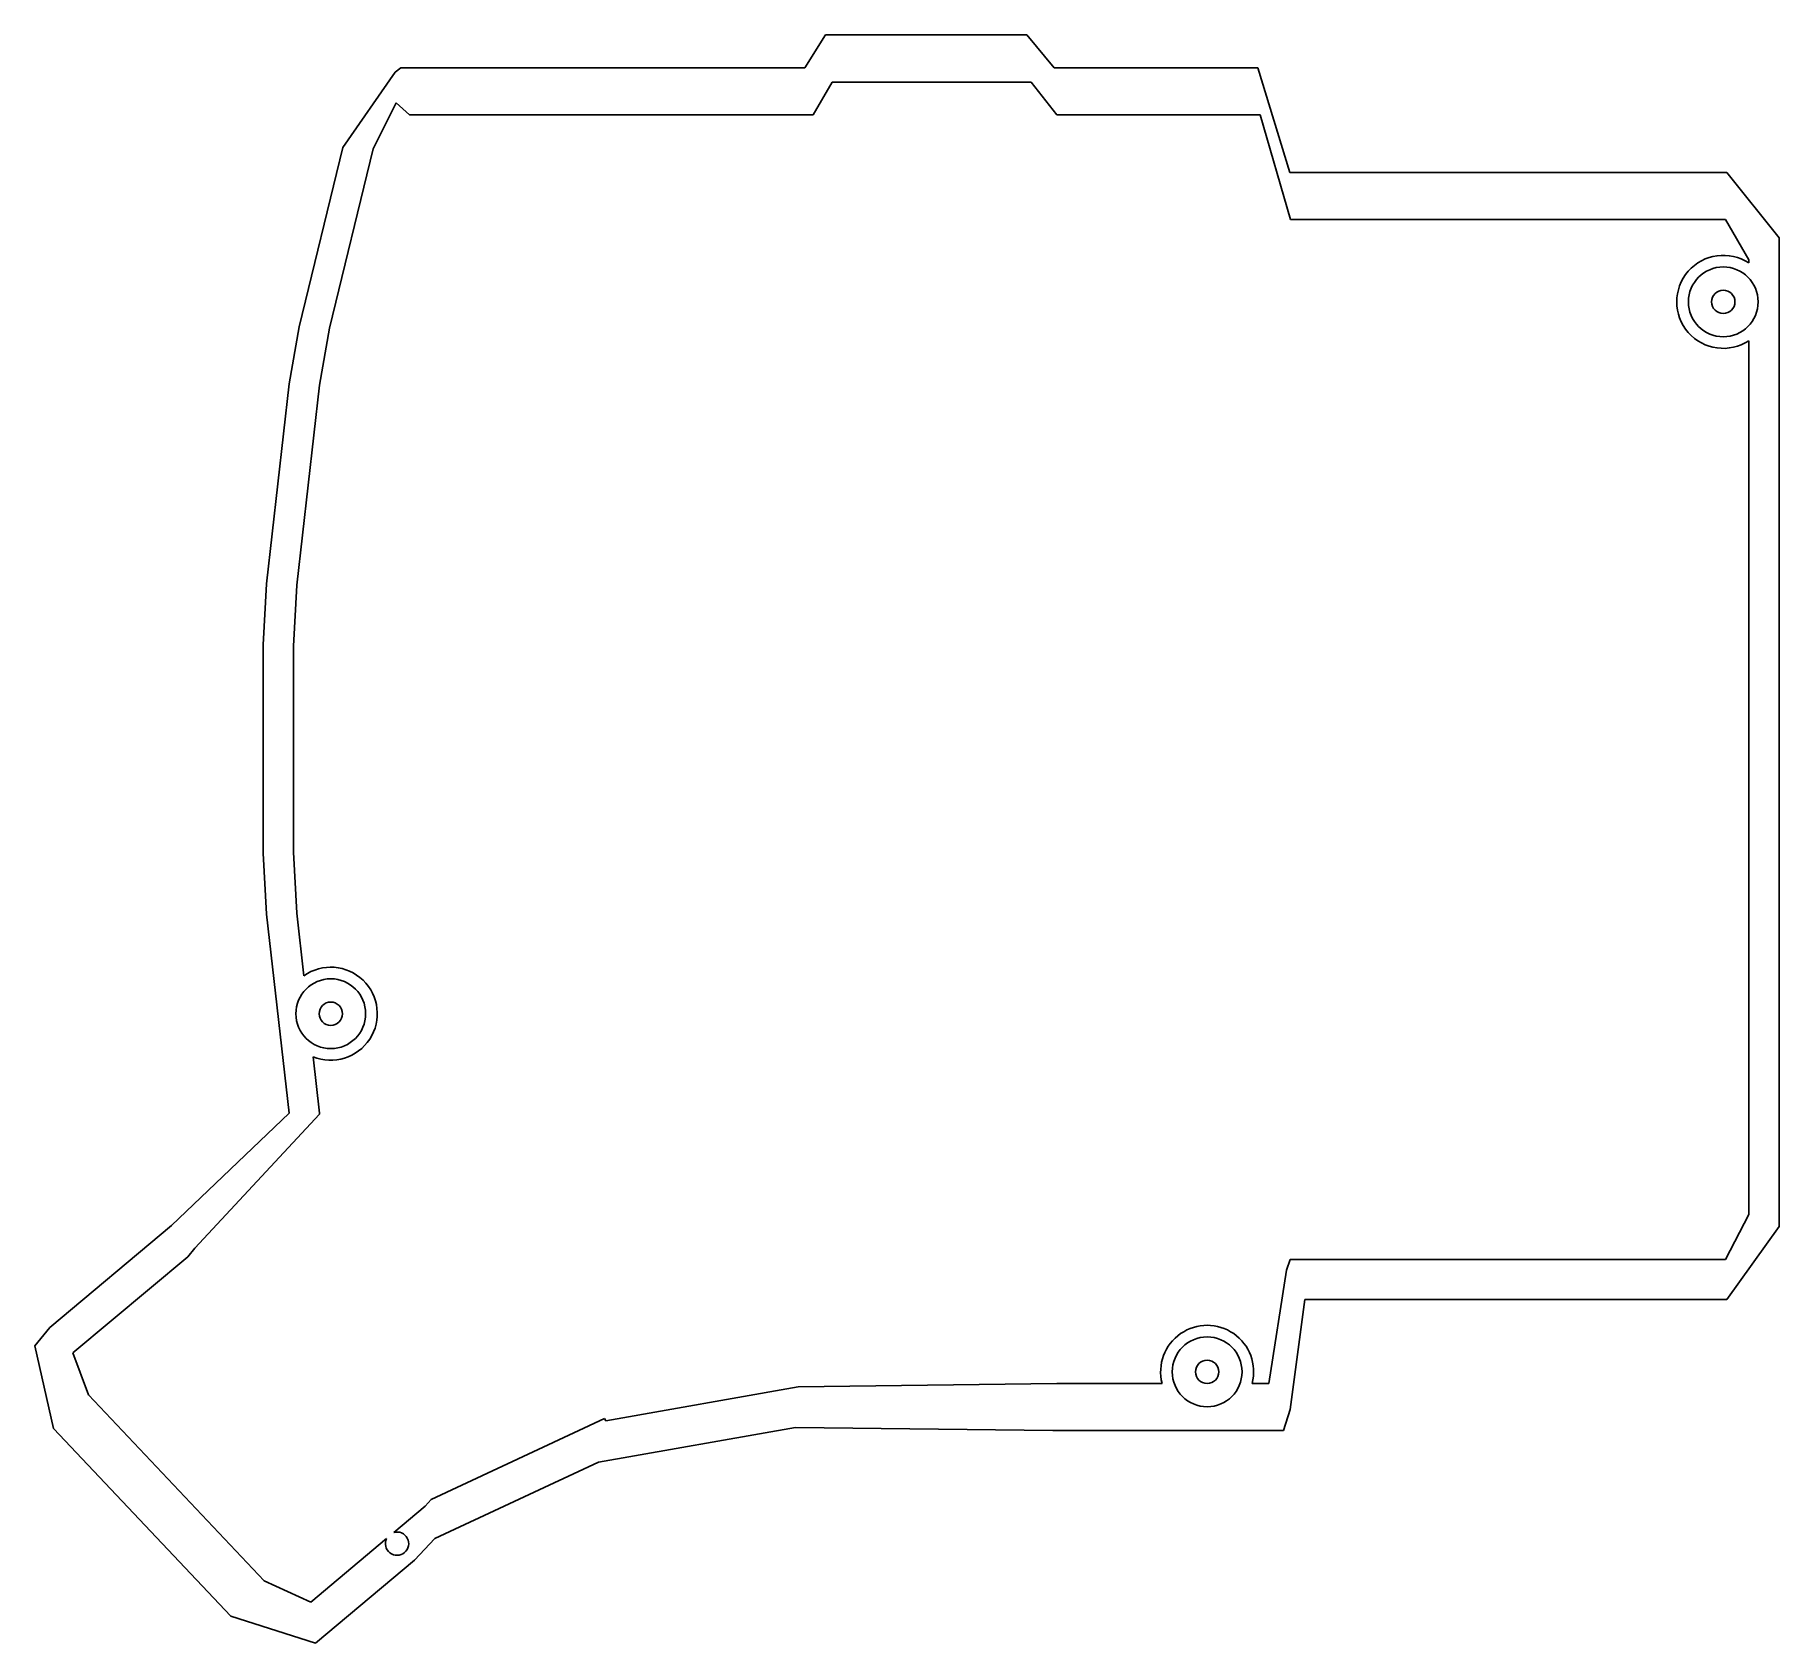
# Model space of a CAD drawing. Header units: metres. Extents: x -93 to 57, y -77 to 61.
import ezdxf

# ---------------------------------------------------------------- set-up
doc = ezdxf.new("R2010")
doc.units = ezdxf.units.M

msp = doc.modelspace()

# ---------------------------------------------------------------- linework, layer by layer
for p, q in [((-26.97, 58.58, -5), (-25.18, 61.4, -5)), ((-26.97, 58.58), (-25.18, 61.4)), ((-25.18, 61.4, -5), (-7.89, 61.4, -5)), ((-25.18, 61.4, -5), (-25.18, 61.4)), ((-25.18, 61.4), (-7.89, 61.4)), ((-7.89, 61.4, -5), (-5.53, 58.58, -5)), ((-7.89, 61.4, -5), (-7.89, 61.4)), ((-7.89, 61.4), (-5.53, 58.58)), ((-62.2, 58.21, -5), (-61.72, 58.58, -5)), ((-62.2, 58.21), (-61.72, 58.58)), ((-61.72, 58.58, -5), (-26.97, 58.58, -5)), ((-61.72, 58.58, -5), (-61.72, 58.58)), ((-61.72, 58.58), (-26.97, 58.58)), ((-26.97, 58.58, -5), (-26.97, 58.58)), ((-5.53, 58.58, -5), (12, 58.58, -5)), ((-5.53, 58.58, -5), (-5.53, 58.58)), ((-5.53, 58.58), (12, 58.58)), ((14.73, 49.58, -5), (12, 58.58, -5)), ((12, 58.58, -5), (12, 58.58)), ((14.73, 49.58), (12, 58.58)), ((-66.7, 51.71, -5), (-62.2, 58.21, -5)), ((-66.7, 51.71), (-62.2, 58.21)), ((-62.2, 58.21, -5), (-62.2, 58.21)), ((-24.61, 57.35), (-26.25, 54.53)), ((-24.61, 57.35, -2), (-26.25, 54.53, -2)), ((-24.61, 57.35), (-7.51, 57.35)), ((-24.61, 57.35, -2), (-24.61, 57.35)), ((-24.61, 57.35, -2), (-7.51, 57.35, -2)), ((-7.51, 57.35), (-5.31, 54.53)), ((-7.51, 57.35, -2), (-7.51, 57.35)), ((-7.51, 57.35, -2), (-5.31, 54.53, -2)), ((-64.1, 51.61), (-62.13, 55.55)), ((-64.1, 51.61, -2), (-62.13, 55.55, -2)), ((-62.13, 55.55), (-60.96, 54.53)), ((-62.13, 55.55, -2), (-62.13, 55.55)), ((-62.13, 55.55, -2), (-60.96, 54.53, -2)), ((-60.96, 54.53), (-26.25, 54.53)), ((-60.96, 54.53, -2), (-60.96, 54.53)), ((-60.96, 54.53, -2), (-26.25, 54.53, -2)), ((-26.25, 54.53, -2), (-26.25, 54.53)), ((-5.31, 54.53), (12.19, 54.53)), ((-5.31, 54.53, -2), (-5.31, 54.53)), ((-5.31, 54.53, -2), (12.19, 54.53, -2)), ((14.79, 45.53), (12.19, 54.53)), ((12.19, 54.53, -2), (12.19, 54.53)), ((14.79, 45.53, -2), (12.19, 54.53, -2)), ((-66.7, 51.71, -5), (-70.46, 36.29, -5)), ((-66.7, 51.71), (-70.46, 36.29)), ((-64.1, 51.61), (-67.86, 36.19)), ((-64.1, 51.61, -2), (-67.86, 36.19, -2)), ((-66.7, 51.71, -5), (-66.7, 51.71)), ((-64.1, 51.61, -2), (-64.1, 51.61)), ((14.73, 49.58, -5), (52.32, 49.58, -5)), ((14.73, 49.58, -5), (14.73, 49.58)), ((14.73, 49.58), (52.32, 49.58)), ((56.82, 43.95, -5), (52.32, 49.58, -5)), ((52.32, 49.58, -5), (52.32, 49.58)), ((56.82, 43.95), (52.32, 49.58)), ((14.79, 45.53), (52.22, 45.53)), ((14.79, 45.53, -2), (14.79, 45.53)), ((14.79, 45.53, -2), (52.22, 45.53, -2)), ((52.22, 45.53), (54.22, 42.06)), ((52.22, 45.53, -2), (52.22, 45.53)), ((52.22, 45.53, -2), (54.22, 42.06, -2)), ((56.82, 43.95, -5), (56.82, -41.04, -5)), ((56.82, 43.95, -5), (56.82, 43.95)), ((56.82, 43.95), (56.82, -41.04)), ((54.22, 42.06), (54.22, 41.79)), ((54.22, 42.06, -2), (54.22, 42.06)), ((54.22, 42.06, -2), (54.22, 41.79, -2)), ((54.22, 41.79, -2), (54.22, 41.79)), ((53.02, 38.45, -3.75), (53.02, 38.45)), ((55.02, 38.45, -5), (55.02, 38.45, -3.75)), ((-71.32, 31.4, -5), (-70.46, 36.29, -5)), ((-71.32, 31.4), (-70.46, 36.29)), ((-70.46, 36.29, -5), (-70.46, 36.29)), ((-68.72, 31.3), (-67.86, 36.19)), ((-68.72, 31.3, -2), (-67.86, 36.19, -2)), ((-67.86, 36.19, -2), (-67.86, 36.19)), ((54.22, 35.11), (54.22, -40.01)), ((54.22, 35.11, -2), (54.22, 35.11)), ((54.22, 35.11, -2), (54.22, -40.01, -2)), ((-71.32, 31.4, -5), (-73.26, 14.2, -5)), ((-71.32, 31.4), (-73.26, 14.2)), ((-71.32, 31.4, -5), (-71.32, 31.4)), ((-70.66, 14.1), (-68.72, 31.3)), ((-70.66, 14.1, -2), (-68.72, 31.3, -2)), ((-68.72, 31.3, -2), (-68.72, 31.3)), ((-73.55, 8.95, -5), (-73.26, 14.2, -5)), ((-73.55, 8.95), (-73.26, 14.2)), ((-73.26, 14.2, -5), (-73.26, 14.2)), ((-70.95, 8.85), (-70.66, 14.1)), ((-70.95, 8.85, -2), (-70.66, 14.1, -2)), ((-70.66, 14.1, -2), (-70.66, 14.1)), ((-73.55, 8.95, -5), (-73.55, -8.95, -5)), ((-73.55, 8.95, -5), (-73.55, 8.95)), ((-73.55, 8.95), (-73.55, -8.95)), ((-70.95, 8.85), (-70.95, -8.85)), ((-70.95, 8.85, -2), (-70.95, -8.85, -2)), ((-70.95, 8.85, -2), (-70.95, 8.85)), ((-73.55, -8.95, -5), (-73.26, -14.2, -5)), ((-73.55, -8.95, -5), (-73.55, -8.95)), ((-73.55, -8.95), (-73.26, -14.2)), ((-70.95, -8.85), (-70.66, -14.1)), ((-70.95, -8.85, -2), (-70.66, -14.1, -2)), ((-70.95, -8.85, -2), (-70.95, -8.85)), ((-71.33, -31.31, -5), (-73.26, -14.2, -5)), ((-73.26, -14.2, -5), (-73.26, -14.2)), ((-71.33, -31.31), (-73.26, -14.2)), ((-70.66, -14.1), (-70.05, -19.49)), ((-70.66, -14.1, -2), (-70.05, -19.49, -2)), ((-70.66, -14.1, -2), (-70.66, -14.1)), ((-70.05, -19.49, -2), (-70.05, -19.49)), ((-66.74, -22.75, -3.75), (-66.74, -22.75)), ((-64.74, -22.75, -5), (-64.74, -22.75, -3.75)), ((-69.26, -26.45), (-68.72, -31.3)), ((-69.26, -26.45, -2), (-68.72, -31.3, -2)), ((-69.26, -26.45, -2), (-69.26, -26.45)), ((-71.33, -31.31, -5), (-81.45, -40.95, -5)), ((-71.33, -31.31), (-81.45, -40.95)), ((-68.72, -31.4), (-79.43, -42.9)), ((-68.72, -31.4, -2), (-79.43, -42.9, -2)), ((-71.33, -31.31, -5), (-71.33, -31.31)), ((-68.72, -31.4), (-68.72, -31.3)), ((-68.72, -31.4, -2), (-68.72, -31.3, -2)), ((-68.72, -31.3, -2), (-68.72, -31.3)), ((-68.72, -31.4, -2), (-68.72, -31.4)), ((54.22, -40.01), (52.22, -43.88)), ((54.22, -40.01, -2), (52.22, -43.88, -2)), ((54.22, -40.01, -2), (54.22, -40.01)), ((-81.45, -40.95, -5), (-91.9, -49.72, -5)), ((-81.45, -40.95), (-91.9, -49.72)), ((-81.45, -40.95, -5), (-81.45, -40.95)), ((52.32, -47.32, -5), (56.82, -41.04, -5)), ((52.32, -47.32), (56.82, -41.04)), ((56.82, -41.04, -5), (56.82, -41.04)), ((-79.43, -42.9), (-80.04, -43.64)), ((-79.43, -42.9, -2), (-80.04, -43.64, -2)), ((-79.43, -42.9, -2), (-79.43, -42.9)), ((-89.92, -51.92), (-80.04, -43.64)), ((-89.92, -51.92, -2), (-80.04, -43.64, -2)), ((-80.04, -43.64, -2), (-80.04, -43.64)), ((14.46, -44.81), (12.94, -54.53)), ((14.46, -44.81, -2), (12.94, -54.53, -2)), ((14.46, -44.81), (14.76, -43.88)), ((14.46, -44.81, -2), (14.76, -43.88, -2)), ((14.46, -44.81, -2), (14.46, -44.81)), ((14.76, -43.88), (52.22, -43.88)), ((14.76, -43.88, -2), (52.22, -43.88, -2)), ((14.76, -43.88, -2), (14.76, -43.88)), ((52.22, -43.88, -2), (52.22, -43.88)), ((14.76, -56.78, -5), (16.04, -47.32, -5)), ((14.76, -56.78), (16.04, -47.32)), ((16.04, -47.32, -5), (52.32, -47.32, -5)), ((16.04, -47.32, -5), (16.04, -47.32)), ((16.04, -47.32), (52.32, -47.32)), ((52.32, -47.32, -5), (52.32, -47.32)), ((-93.19, -51.29, -5), (-91.9, -49.72, -5)), ((-93.19, -51.29), (-91.9, -49.72)), ((-91.9, -49.72, -5), (-91.9, -49.72)), ((-93.19, -51.29, -5), (-91.6, -58.4, -5)), ((-93.19, -51.29, -5), (-93.19, -51.29)), ((-93.19, -51.29), (-91.6, -58.4)), ((-89.92, -51.92), (-88.59, -55.51)), ((-89.92, -51.92, -2), (-88.59, -55.51, -2)), ((-89.92, -51.92, -2), (-89.92, -51.92)), ((8.63, -53.54, -3.75), (8.63, -53.54)), ((10.63, -53.54, -5), (10.63, -53.54, -3.75)), ((-44.08, -57.75), (-27.55, -54.84)), ((-44.08, -57.75, -2), (-27.55, -54.84, -2)), ((-5.31, -54.53), (-27.55, -54.84)), ((-5.31, -54.53, -2), (-27.55, -54.84, -2)), ((-27.55, -54.84, -2), (-27.55, -54.84)), ((-5.31, -54.53), (3.75, -54.53)), ((-5.31, -54.53, -2), (3.75, -54.53, -2)), ((-5.31, -54.53, -2), (-5.31, -54.53)), ((3.75, -54.53, -2), (3.75, -54.53)), ((11.5, -54.53), (12.94, -54.53)), ((11.5, -54.53, -2), (12.94, -54.53, -2)), ((11.5, -54.53, -2), (11.5, -54.53)), ((12.94, -54.53, -2), (12.94, -54.53)), ((-88.59, -55.51), (-73.47, -71.52)), ((-88.59, -55.51, -2), (-88.59, -55.51)), ((-88.59, -55.51, -2), (-73.47, -71.52, -2)), ((14.76, -56.78, -5), (14.21, -58.58, -5)), ((14.76, -56.78), (14.21, -58.58)), ((14.76, -56.78, -5), (14.76, -56.78)), ((-76.35, -74.55, -5), (-91.6, -58.4, -5)), ((-91.6, -58.4, -5), (-91.6, -58.4)), ((-76.35, -74.55), (-91.6, -58.4)), ((-44.19, -57.55), (-59.12, -64.51)), ((-44.19, -57.55, -2), (-59.12, -64.51, -2)), ((-44.71, -61.31, -5), (-27.78, -58.33, -5)), ((-44.71, -61.31), (-27.78, -58.33)), ((-44.19, -57.55), (-44.08, -57.75)), ((-44.19, -57.55, -2), (-44.08, -57.75, -2)), ((-44.19, -57.55, -2), (-44.19, -57.55)), ((-44.08, -57.75, -2), (-44.08, -57.75)), ((-27.78, -58.33, -5), (-5.63, -58.58, -5)), ((-27.78, -58.33, -5), (-27.78, -58.33)), ((-27.78, -58.33), (-5.63, -58.58)), ((-5.63, -58.58, -5), (14.21, -58.58, -5)), ((-5.63, -58.58, -5), (-5.63, -58.58)), ((-5.63, -58.58), (14.21, -58.58)), ((14.21, -58.58, -5), (14.21, -58.58)), ((-44.71, -61.31, -5), (-58.79, -67.87, -5)), ((-44.71, -61.31), (-58.79, -67.87)), ((-44.71, -61.31, -5), (-44.71, -61.31, -5)), ((-44.71, -61.31, -5), (-44.71, -61.31)), ((-44.71, -61.31, -5), (-44.71, -61.31)), ((-44.71, -61.31), (-44.71, -61.31)), ((-59.63, -65.1), (-62.31, -67.34)), ((-59.63, -65.1, -2), (-62.31, -67.34, -2)), ((-59.63, -65.1), (-59.12, -64.51)), ((-59.63, -65.1, -2), (-59.12, -64.51, -2)), ((-59.63, -65.1, -2), (-59.63, -65.1)), ((-59.12, -64.51, -2), (-59.12, -64.51)), ((-62.31, -67.34, -2), (-62.31, -67.34)), ((-62.94, -67.87), (-69.46, -73.35)), ((-62.94, -67.87, -2), (-69.46, -73.35, -2)), ((-62.94, -67.87, -2), (-62.94, -67.87)), ((-60.53, -69.72, -5), (-58.79, -67.87, -5)), ((-60.53, -69.72), (-58.79, -67.87)), ((-58.79, -67.87, -5), (-58.79, -67.87)), ((-60.53, -69.72, -5), (-69.04, -76.86, -5)), ((-60.53, -69.72), (-69.04, -76.86)), ((-60.53, -69.72, -5), (-60.53, -69.72)), ((-69.46, -73.35), (-73.47, -71.52)), ((-69.46, -73.35, -2), (-73.47, -71.52, -2)), ((-73.47, -71.52, -2), (-73.47, -71.52)), ((-69.46, -73.35, -2), (-69.46, -73.35)), ((-76.35, -74.55, -5), (-69.04, -76.86, -5)), ((-76.35, -74.55, -5), (-76.35, -74.55)), ((-76.35, -74.55), (-69.04, -76.86)), ((-69.04, -76.86, -5), (-69.04, -76.86))]:
    msp.add_line(p, q)
for centre, radius in [((52.02, 38.45, -5), 3), ((52.02, 38.45, -3.75), 3), ((52.02, 38.45), 1), ((52.02, 38.45, -3.75), 1), ((-67.74, -22.75, -5), 3), ((-67.74, -22.75, -3.75), 3), ((-67.74, -22.75), 1), ((-67.74, -22.75, -3.75), 1), ((7.63, -53.54, -5), 3), ((7.63, -53.54, -3.75), 3), ((7.63, -53.54), 1), ((7.63, -53.54, -3.75), 1)]:
    msp.add_circle(centre, radius)
for centre, radius, start, end in [((52.02, 38.45), 4, 56.633, 303.367), ((52.02, 38.45, -2), 4, 56.633, 303.367), ((-67.74, -22.75), 4, 247.5793, 485.342), ((-67.74, -22.75, -2), 4, 247.5793, 485.342), ((7.63, -53.54), 4, 345.6817, 554.3183), ((7.63, -53.54, -2), 4, 345.6817, 554.3183), ((-62.04, -68.31), 1, -205.7981, 105.7981), ((-62.04, -68.31, -2), 1, -205.7981, 105.7981)]:
    msp.add_arc(centre, radius, start, end)

doc.saveas('drawing.dxf')
